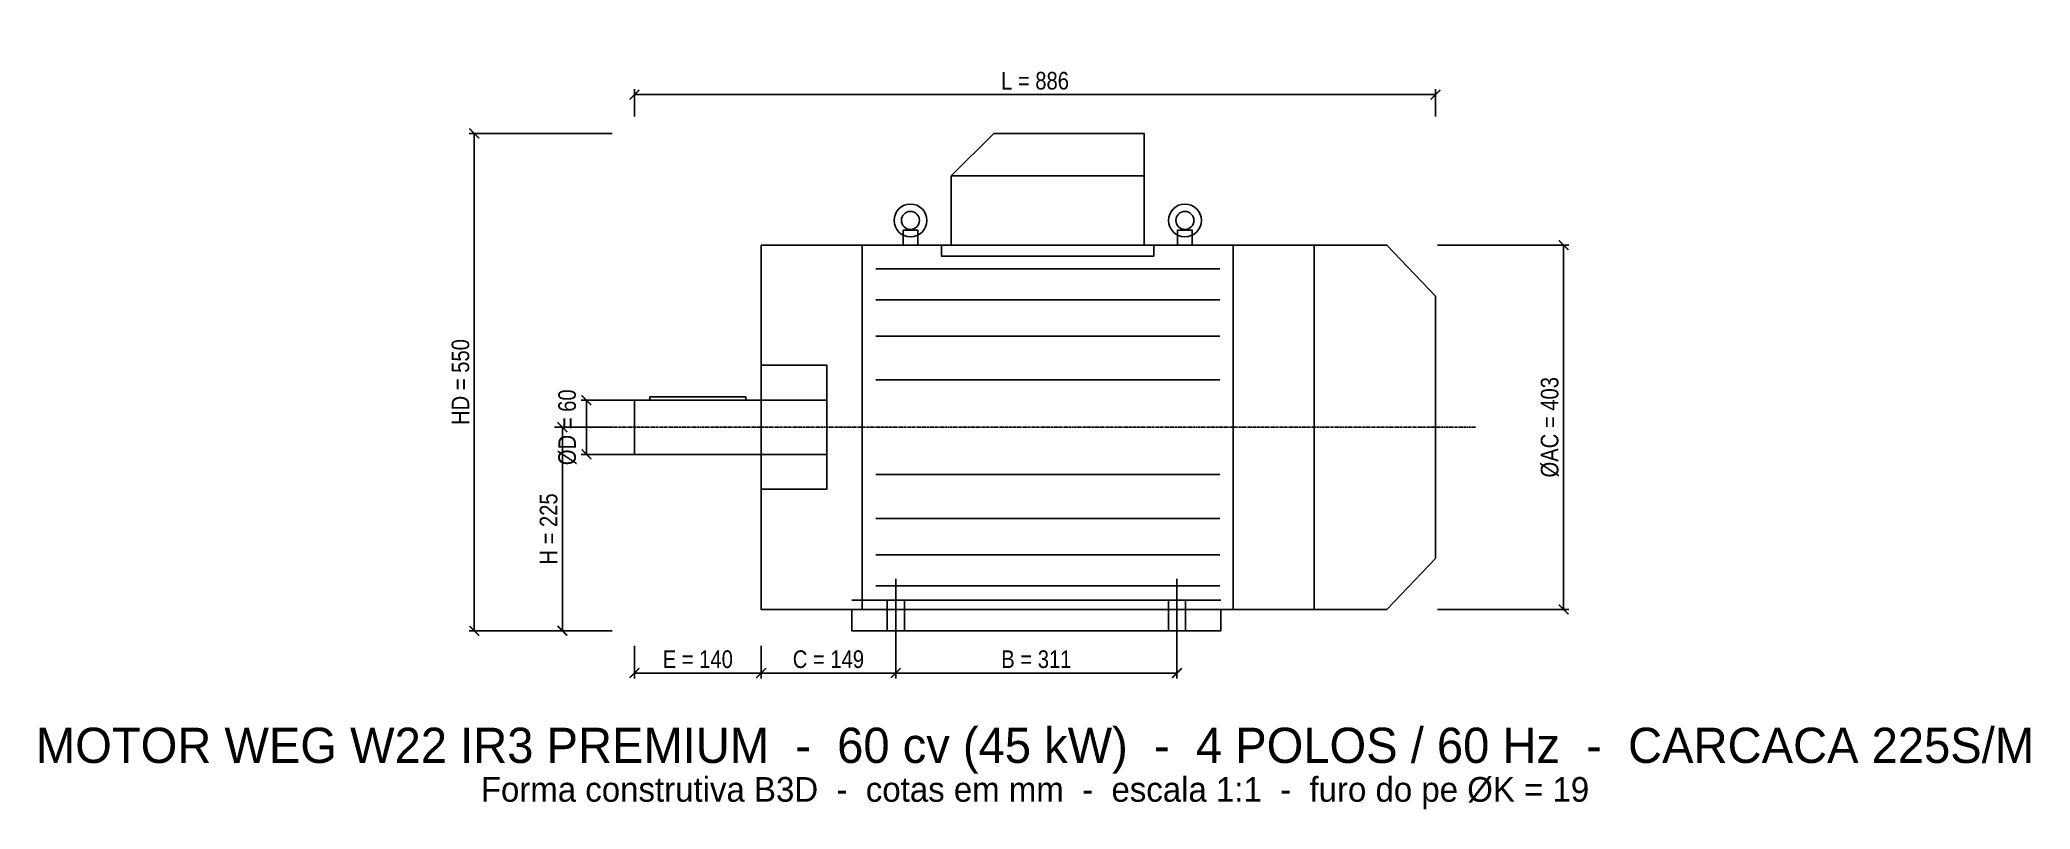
# Model space of a CAD drawing. Header units: metres. Extents: x -658 to 1544, y -422 to 428.
import ezdxf
from ezdxf.enums import TextEntityAlignment as Align

# ---------------------------------------------------------------- set-up
doc = ezdxf.new("R2010")
doc.units = ezdxf.units.M
doc.linetypes.add('CENTER', pattern=[5.08, 3.175, -0.635, 0.635, -0.635])
doc.linetypes.add('DASHED', pattern=[1.524, 1.27, -0.254])
for name, color, linetype in [('COTAS', 2, 'CONTINUOUS'), ('DETALHE', 8, 'DASHED'), ('EIXO', 3, 'CONTINUOUS'), ('EIXO_CENTRO', 6, 'CENTER'), ('MOTOR', 5, 'CONTINUOUS'), ('TEXTO', 7, 'CONTINUOUS')]:
    doc.layers.add(name, color=color, linetype=linetype)
doc.styles.add('OpenSansCondensed-Light', font='OpenSansCondensed-Light.ttf')
doc.dimstyles.new('PIVODRIP', dxfattribs={"dimtxt": 19.492, "dimasz": 10.7206, "dimexe": 5.8476, "dimexo": 6.8222, "dimgap": 5.45776, "dimtad": 1, "dimdec": 0, "dimzin": 12, "dimdsep": 46, "dimtxsty": 'OpenSansCondensed-Light', "dimblk": 'ARCHTICK', "dimcen": 2.5, "dimazin": 3, "dimtfac": 0.5, "dimtmove": 2, "dimatfit": 3})

# ---------------------------------------------------------------- blocks, each defined once
blk = doc.blocks.new('_ARCHTICK')
at = {"color": 0, "linetype": 'BYBLOCK', "const_width": 0.15}
blk.add_lwpolyline([(-0.5, -0.5), (0.5, 0.5)], dxfattribs=at)

msp = doc.modelspace()

# ---------------------------------------------------------------- linework, layer by layer
at = {"layer": 'DETALHE'}
for p, q in [((289, -247.5), (289, -167.75)), ((600, -247.5), (600, -167.75))]:
    msp.add_line(p, q, dxfattribs=at)
at = {"layer": 'EIXO'}
for points in [[(0, -30), (212.735, -30), (212.735, 30), (0, 30)], [(16.8, 30), (123.2, 30), (123.2, 33.6), (16.8, 33.6)]]:
    msp.add_lwpolyline(points, close=True, dxfattribs=at)
at = {"layer": 'EIXO_CENTRO'}
msp.add_line((-88.6, 0), (930.3, 0), dxfattribs=at)
at = {"layer": 'MOTOR'}
for p, q in [((350.372, 278.07), (563.728, 278.07)), ((251.9, -201.5), (251.9, 201.5)), ((662.2, -201.5), (662.2, 201.5)), ((751.72, -201.5), (751.72, 201.5)), ((266.82, 175.305), (647.28, 175.305)), ((266.82, 141.05), (647.28, 141.05)), ((266.82, 100.75), (647.28, 100.75)), ((266.82, 52.39), (647.28, 52.39)), ((266.82, -52.39), (647.28, -52.39)), ((266.82, -100.75), (647.28, -100.75)), ((266.82, -141.05), (647.28, -141.05)), ((266.82, -175.305), (647.28, -175.305)), ((240.27, -191), (648.73, -191))]:
    msp.add_line(p, q, dxfattribs=at)
for points in [[(350.372, 201.5), (350.372, 278.07), (397.31032, 325), (563.728, 325), (563.728, 201.5)], [(140, 201.5), (832.288, 201.5), (886, 145.08), (886, -145.08), (832.288, -201.5), (140, -201.5)], [(297.07825, 201.5), (313.39975, 201.5), (313.39975, 217.8215), (297.07825, 217.8215)], [(339.7042, 201.5), (574.3958, 201.5), (574.3958, 189.15), (339.7042, 189.15)], [(600.70025, 201.5), (617.02175, 201.5), (617.02175, 217.8215), (600.70025, 217.8215)], [(140, -68.51), (212.735, -68.51), (212.735, 68.51), (140, 68.51)], [(279.5, -225), (298.5, -225), (298.5, -191), (279.5, -191)], [(590.5, -225), (609.5, -225), (609.5, -191), (590.5, -191)]]:
    msp.add_lwpolyline(points, close=True, dxfattribs=at)
msp.add_lwpolyline([(240.27, -201.5), (240.27, -225), (648.73, -225), (648.73, -201.5)], dxfattribs=at)
for centre, radius in [((305.239, 228.7025), 18.135), ((608.861, 228.7025), 18.135), ((305.239, 228.7025), 9.97425), ((608.861, 228.7025), 9.97425)]:
    msp.add_circle(centre, radius, dxfattribs=at)

# ---------------------------------------------------------------- texts
at = {"layer": 'TEXTO'}
for s, height, p in [('MOTOR WEG W22 IR3 PREMIUM  -  60 cv (45 kW)  -  4 POLOS / 60 Hz  -  CARCACA 225S/M', 38.984, (443, -351.698)), ('Forma construtiva B3D  -  cotas em mm  -  escala 1:1  -  furo do pe %%cK = 19', 27.2888, (443, -400.428))]:
    msp.add_text(s, height=height, dxfattribs=at).set_placement(p, align=Align.MIDDLE_CENTER)

# ---------------------------------------------------------------- dimensions: what is measured, and where the dimension line sits
at = {"layer": 'COTAS'}
for base, p1, p2, text in [((0, 367.8824), (0, 336.6952), (886, 336.6952), 'L = <>'), ((0, -271.7808), (0, -234.746), (140, -234.746), 'E = <>'), ((140, -271.7808), (140, -234.746), (289, -234.746), 'C = <>'), ((289, -271.7808), (289, -234.746), (600, -234.746), 'B = <>')]:
    msp.add_linear_dim(base=base, p1=p1, p2=p2, text=text, dimstyle='PIVODRIP', dxfattribs=at).render()
for base, p1, p2, text in [((-177.2, -225), (-17.72, -225), (-17.72, 325), 'HD = <>'), ((1027.76, -201.5), (881.57, -201.5), (881.57, 201.5), '%%cAC = <>'), ((-53.16, -30), (17.72, -30), (17.72, 30), '%%cD = <>'), ((-79.74, -225), (-17.72, -225), (-17.72, 0), 'H = <>')]:
    msp.add_linear_dim(base=base, p1=p1, p2=p2, angle=90, text=text, dimstyle='PIVODRIP', dxfattribs=at).render()

doc.saveas('drawing.dxf')
